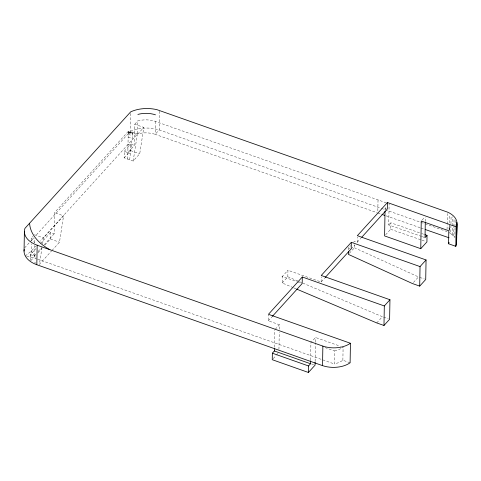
<?xml version="1.0" encoding="UTF-8"?>
<svg xmlns="http://www.w3.org/2000/svg" width="481" height="481" viewBox="0 0 481 481"><rect width="100%" height="100%" fill="white"/><g stroke="black" fill="none" stroke-linecap="round" stroke-linejoin="round"><path stroke-width="0.36" stroke-dasharray="2.4 1.8" d="M30.387 260.419L30.483 254.629L36.003 248.551M30.375 257.215L31.289 251.028L31.415 243.795M31.469 240.903L31.518 238.005L32.997 236.381M30.483 254.629L34.103 255.91L34.283 245.605M34.331 242.713L34.41 238.372M44.913 245.118L50.433 239.039L50.547 232.527L54.161 233.808L54.533 212.65L128.235 131.451L137.271 134.644L143.813 127.435L134.776 124.242L134.409 145.394L127.868 152.603L124.254 151.329L124.14 157.834L133.183 161.027L139.718 153.818L143.813 127.435M127.754 159.109L128.235 131.451L130.129 132.137M130.64 113.366L130.327 131.385L35.696 235.648M124.14 157.834L130.682 150.625L130.796 144.12L134.409 145.394M386.339 202.85L154.004 120.923A19.781 12.205 1 0 0 139.171 120.581L137.782 120.923L137.56 133.94L40.26 241.143M155.393 121.332L155.165 134.331L377.092 212.722M279.299 329.208L279.377 324.723L268.332 320.821L268.428 315.031M274.441 347.276L274.747 329.816M278.944 349.398L279.245 332.197M293.236 287.65L282.191 282.984L282.305 276.479L296.711 281.565M282.191 282.984L287.83 276.779L287.945 270.268L321.122 281.986L324.633 278.12M310.606 360.053L310.912 342.592L315.542 337.494L340.277 346.224M315.121 361.423L315.452 342.725M315.464 341.979L315.542 337.494M321.122 281.986L321.212 276.924M350.108 362.794L342.875 360.239A22.511 13.871 1 0 1 335.618 363.63L334.319 363.955L334.548 350.932L324.813 347.498M342.875 360.239L343.103 347.222A22.511 13.871 1 0 1 342.063 347.907M348.466 250.042L348.503 247.877L350.511 245.665M349.392 253.277L354.407 247.751L354.455 244.859M353.517 242.352L354.521 241.246L357.233 242.202L357.323 237.139M377.838 210.798L378.024 199.952M385.053 209.752L385.083 208.261L386.592 206.596M421.536 236.399L388.744 224.976L389.111 203.818M385.606 234.812L390.632 229.269L390.746 222.763L421.446 233.459M425.3 221.525L425.378 217.184M447.065 229.335L447.144 224.831M447.156 224.08L447.342 213.564M449.05 229.515L449.116 225.757M449.17 222.757L449.314 214.496M449.164 230.567L449.254 225.505M449.555 230.267L449.621 226.647M455.014 227.639L454.846 237.404L450.787 233.58L451.1 215.554M452.374 234.758L452.519 226.497M452.531 225.745L452.687 216.733M453.727 236.039L453.89 227.026M453.902 226.274L454.046 218.013M455.026 226.888L455.146 220.13M159.518 111.135L159.175 129.912L155.165 134.331A19.781 12.199 0.9 0 0 137.56 133.94L130.327 131.385A27.477 16.979 1 0 1 159.175 129.912L380.543 208.105M129.654 159.794L132.768 133.063L128.229 131.8L132.696 133.387M42.033 247.475L39.412 264.334L51.449 251.07M42.599 243.813L43.512 237.951L63.57 215.843L54.533 212.65M51.954 250.517L59.476 242.232L63.57 215.843M133.183 161.027L137.271 134.644M134.776 124.242L137.782 120.923M24.621 247.847L29.654 242.304M30.159 241.745L33.682 237.867M25.295 255.946L31.289 251.028L35.75 246.116M40.518 243.578L50.547 232.527M124.254 151.329L130.796 144.12M34.103 255.91L36.111 253.697M38.113 251.485L41.625 247.619M44.132 244.859L54.161 233.808M30.874 260.588L35.889 255.062M37.897 252.85L41.907 248.43M281.926 276.9L287.945 270.268M268.332 320.821L271.813 316.979M275.21 329.311L279.377 324.723M351.214 248.833L354.725 244.967M357.233 242.202L360.744 238.335M388.744 224.976L390.746 222.763M273.202 358.658L276.046 355.525M276.521 355.002L277.94 353.433M422.168 220.015L424.927 216.967M376.743 322.925L382.377 316.714L303.012 283.189M413.474 282.455L418.488 276.93L354.407 247.751M334.548 350.932L335.846 350.607A22.511 13.871 1 0 0 341.516 348.238M26.744 256.307L36.183 258.67L31.289 251.028M377.801 212.969L381.265 214.177M386.111 215.867L420.28 227.772M420.977 228.018L424.464 229.233M422.144 233.706L423.539 234.193M422.234 236.646L425.024 237.614M390.632 229.269L421.332 239.971M422.029 240.211L425.517 241.426M385.083 208.261L386.201 208.652M381.253 208.357L420.147 222.096M420.857 222.342L424.392 223.593M425.102 223.845L447.023 231.589M128.223 132.155L132.63 133.712M128.132 137.103L132.137 138.516M128.006 144.468L131.307 145.635M130.682 150.625L139.718 153.818M348.503 247.877L349.855 248.352M419.799 277.393L424.404 279.022M297.396 281.806L301.509 283.261M383.694 317.177L388.299 318.801M50.433 239.039L59.476 242.232M34.47 234.758L43.512 237.951M37.596 259.169L334.319 363.955M34.548 262.614L35.937 263.107M311.58 363.937L313.666 364.67M128.211 132.864L132.612 134.421M128.186 134.277L132.449 135.786M127.868 152.603L130.387 153.499M287.83 276.779L298.869 281.439M299.561 281.734L302.321 282.9M293.927 287.945L295.995 288.816M448.995 232.515L450.787 233.58M31.518 238.005L34.53 242.713M449.416 225.264A21.35 13.179 1 0 1 449.308 229.413"/><path stroke-width="0.72" d="M24.05 251.094L24.393 231.571M455.808 246.332L456.15 226.804L387.439 202.537L357.347 235.69L426.058 259.956L420.039 266.588L351.328 242.322L321.236 275.475L389.953 299.741L384.313 305.952L302.308 276.99L268.44 314.309L350.445 343.266L350.108 362.794L348.346 363.889A22.511 13.889 1 0 1 342.021 366.348L339.652 366.853A22.511 13.889 1 0 1 322.529 365.626L36.821 264.73L37.163 245.208A25.048 15.452 1 0 1 24.964 228.325L130.664 111.863A27.483 16.985 1 0 1 157.167 109.74L447.366 212.061C452.158 214.021 457.269 218.133 456.95 223.821L456.607 243.35L455.808 246.332L448.575 243.777L448.803 230.766L421.248 221.032L420.761 248.695L384.596 235.924L385.028 211.249M274.417 348.761L274.374 350.98L272.366 353.192L272.252 359.698L308.417 372.468L315.055 365.163L315.109 362.169M302.308 276.99L302.2 283.501L272.312 316.432M308.417 372.468L308.531 365.963L310.54 363.75L310.594 360.792M322.529 365.626L322.865 346.104L37.163 245.208M348.436 251.491L348.388 254.383L412.47 283.562L419.703 286.117L425.721 279.485L426.058 259.956M351.328 242.322L351.214 248.833L325.138 277.567M296.687 289.111L376.743 322.925L383.976 325.481L384.313 305.952M387.439 202.537L387.325 209.049L361.748 237.229M389.953 299.741L389.61 319.27L383.976 325.481M419.703 286.117L420.039 266.588M425.288 222.246L425.024 237.614L427.026 235.407L424.933 234.674M427.026 235.407L426.918 241.913L420.761 248.695M456.331 237.313L456.607 243.35M456.349 244.853L456.95 223.821M456.589 241.829L456.667 237.325M456.703 235.071L456.926 222.3M456.15 226.804L456.691 225.33M137.879 114.424C143.621 112.855 149.819 112.987 155.483 114.815M381.956 214.418L384.728 215.386M425.162 229.473L449.038 237.794M274.374 350.98L310.54 363.75M272.366 353.192L308.531 365.963M49.934 249.717L47.042 248.016A59.301 36.586 1 0 1 29.858 225.751L29.557 223.256M350.445 343.266A22.511 13.889 1 0 1 322.865 346.104M449.086 242.43A21.35 13.179 1 0 1 448.575 243.777M36.821 264.73A25.048 15.452 1 0 1 24.194 249.459"/></g></svg>
